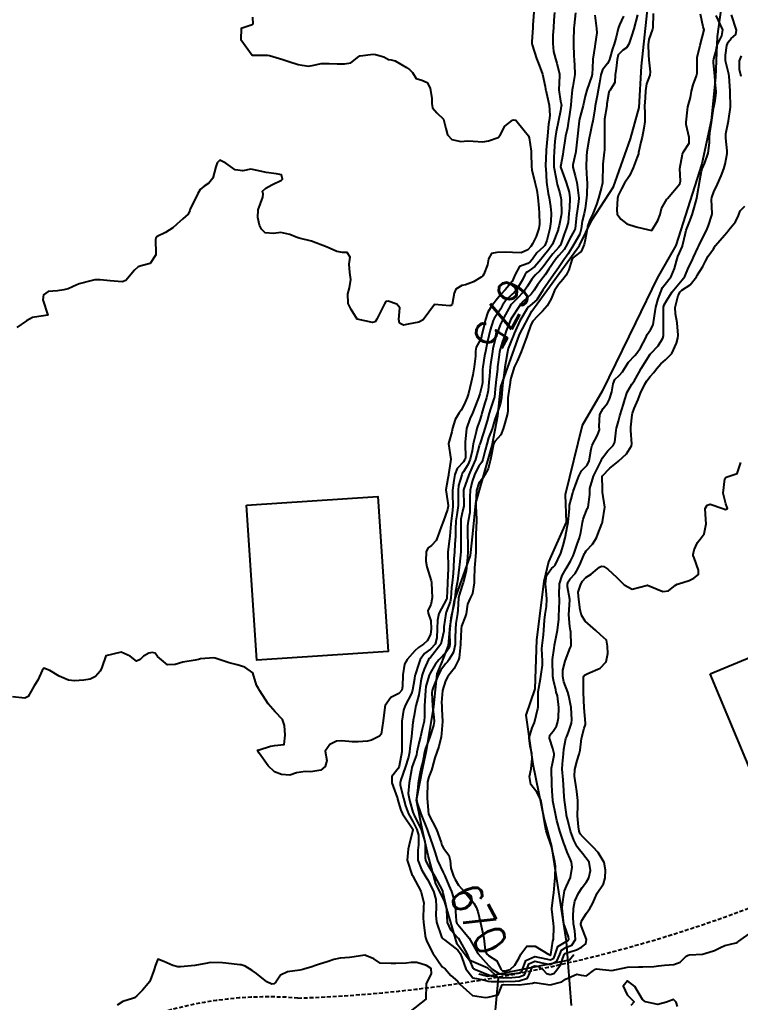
# Model space of a CAD drawing. Header units: metres. Extents: x 292545 to 299085, y 7450245 to 7463078.
# Drawn here: x 296317.3 to 296410.6, y 7455316.8 to 7455444.1 of the extents above; entities that cross this region are included whole.
import ezdxf
from ezdxf.enums import TextEntityAlignment as Align

# ---------------------------------------------------------------- set-up
doc = ezdxf.new("R2010")
doc.units = ezdxf.units.M
doc.linetypes.add('DASHED', pattern=[0.75, 0.5, -0.25])
for name, color, linetype in [('Cotas', 45, 'Continuous'), ('Curvas de Nivel 1m', 11, 'Continuous'), ('Curvas de Nivel 5m', 15, 'Continuous'), ('Edificações', 30, 'Continuous'), ('Hidrografia', 140, 'Continuous'), ('Pontes e viadutos', 190, 'Continuous'), ('Vias Secundárias', 230, 'DASHED')]:
    doc.layers.add(name, color=color, linetype=linetype)
doc.styles.add('Style-STANDARD', font='STANDARD.shx')

msp = doc.modelspace()

# ---------------------------------------------------------------- linework, layer by layer
at = {"layer": 'Curvas de Nivel 1m', "flags": 128}
for points, elevation in [([(296347.47, 7455444.4), (296347.53, 7455443.46), (296347.45, 7455443.4), (296346.02, 7455442.9), (296345.95, 7455441.47), (296347.41, 7455439.46), (296349.41, 7455439.48), (296349.66, 7455439.43), (296351.41, 7455438.89), (296352.16, 7455438.64), (296353.4, 7455438.26), (296354.71, 7455438.05), (296355.39, 7455438.15), (296356.37, 7455438.37), (296357.39, 7455438.38), (296358.43, 7455438.36), (296359.39, 7455438.33), (296360.22, 7455438.48), (296361.22, 7455439.29), (296361.34, 7455439.36), (296361.4, 7455439.37), (296363.11, 7455439.57), (296363.41, 7455439.55), (296364.46, 7455439.25), (296365.08, 7455438.92), (296365.4, 7455438.87), (296365.93, 7455438.71), (296367.39, 7455437.86), (296367.78, 7455437.61), (296368.17, 7455437.21), (296368.64, 7455436.46), (296369.37, 7455436.21), (296370.09, 7455435.91), (296370.47, 7455435.18), (296370.68, 7455433.84), (296370.7, 7455433.18), (296370.77, 7455432.63), (296371.32, 7455431.99), (296372.2, 7455431.16), (296372.48, 7455429.98), (296372.73, 7455429.16), (296373.28, 7455428.54), (296374.44, 7455428.3), (296375.28, 7455428.35), (296376.05, 7455428.34), (296377.27, 7455428.23), (296378.02, 7455428.35), (296379.28, 7455428.8), (296379.54, 7455429.08), (296380.11, 7455430.26), (296381.13, 7455431.05), (296381.31, 7455431.09), (296381.55, 7455431.05), (296382.64, 7455429.69), (296383.19, 7455429.03), (296383.28, 7455428.77), (296383.53, 7455427.03), (296383.55, 7455426.74), (296383.57, 7455425.03), (296383.63, 7455424.63), (296384.03, 7455423.02), (296384.26, 7455421.96), (296384.41, 7455421.02), (296384.53, 7455419.66), (296384.56, 7455419.02), (296384.6, 7455417.57), (296384.53, 7455417.02), (296384.19, 7455415.96), (296383.73, 7455415.02), (296383.48, 7455414.66), (296383.11, 7455414.26), (296382.26, 7455413.88), (296381.11, 7455413.9), (296380.23, 7455413.94), (296379.11, 7455413.91), (296378.41, 7455413.78), (296378.02, 7455413.09), (296377.87, 7455412.3), (296377.4, 7455411.1), (296377.28, 7455410.89), (296377.07, 7455410.69), (296376.06, 7455410.12), (296375.06, 7455409.73), (296374.58, 7455409.61), (296373.81, 7455409.14), (296373.57, 7455408.62), (296373.33, 7455407.15), (296373.15, 7455407.02), (296373.02, 7455407), (296371.02, 7455407.17), (296369.56, 7455405.19), (296369, 7455404.87), (296367.6, 7455404.61), (296367, 7455404.5), (296366.51, 7455404.74), (296366.41, 7455405.23), (296366.52, 7455406.73), (296366.15, 7455407.23), (296365.03, 7455407.58), (296364.73, 7455407.55), (296364.57, 7455407.25), (296364.06, 7455406.22), (296363.55, 7455405.26), (296363.33, 7455404.94), (296363, 7455404.83), (296361, 7455405.29), (296360.23, 7455406.51), (296359.87, 7455407.31), (296359.81, 7455408.54), (296360.01, 7455409.31), (296360.19, 7455410.42), (296360.07, 7455411.3), (296359.99, 7455412.4), (296360.13, 7455413.3), (296359.71, 7455413.91), (296359.11, 7455413.91), (296358.4, 7455414.04), (296357.12, 7455414.58), (296355.12, 7455415.36), (296353.53, 7455415.78), (296353.13, 7455415.91), (296352.29, 7455416.24), (296351.13, 7455416.49), (296350.19, 7455416.37), (296349.13, 7455416.46), (296348.62, 7455416.92), (296348.39, 7455417.44), (296348.17, 7455418.44), (296348.22, 7455419.44), (296348.8, 7455421.05), (296348.86, 7455421.44), (296348.77, 7455421.86), (296349.2, 7455422.23), (296349.96, 7455422.67), (296351.21, 7455423.29), (296351.29, 7455423.33), (296351.36, 7455423.41), (296351.22, 7455423.98), (296350.56, 7455424.08), (296349.23, 7455424.27), (296348.29, 7455424.5), (296347.24, 7455424.71), (296346.2, 7455424.5), (296345.23, 7455424.63), (296344.02, 7455425.49), (296343.25, 7455425.88), (296342.89, 7455425.51), (296342.71, 7455424.98), (296342.32, 7455423.51), (296341.84, 7455422.89), (296341.21, 7455422.48), (296340.69, 7455422.05), (296340.4, 7455421.54), (296340.02, 7455420.71), (296339.42, 7455419.55), (296339.35, 7455419.36), (296339.16, 7455418.87), (296338.47, 7455418.25), (296337.68, 7455417.57), (296337.14, 7455417.11), (296336.22, 7455416.5), (296335.13, 7455415.98), (296334.96, 7455415.77), (296334.92, 7455415.6), (296334.98, 7455413.72), (296334.96, 7455413.6), (296334.21, 7455412.49), (296333.08, 7455412.16), (296332.66, 7455412.04), (296332.19, 7455411.63), (296331.06, 7455410.29), (296330.62, 7455410.09), (296329.06, 7455410.22), (296327.75, 7455410.38), (296327.06, 7455410.37), (296326.54, 7455410.23), (296325.05, 7455409.85), (296324.95, 7455409.82), (296324.75, 7455409.72), (296323.6, 7455409.18), (296323.05, 7455409.06), (296322.22, 7455408.92), (296321.04, 7455408.84), (296320.41, 7455408.41), (296320.32, 7455407.78), (296321, 7455405.77), (296319.24, 7455405.54), (296319, 7455405.47), (296318.23, 7455405.04), (296316.99, 7455404.17)], 676), ([(296386.56, 7455444.99), (296386.46, 7455443.99), (296386.41, 7455442.99), (296386.36, 7455442.07), (296386.35, 7455440.99), (296386.45, 7455439.95), (296386.68, 7455438.99), (296386.84, 7455438.43), (296387.2, 7455436.98), (296387.2, 7455436.8), (296387.13, 7455434.98), (296387.34, 7455433.52), (296387.45, 7455432.98), (296387.44, 7455432.87), (296387.33, 7455432.27), (296387.06, 7455430.98), (296386.76, 7455429.52), (296386.68, 7455428.99), (296386.62, 7455428.34), (296386.52, 7455426.99), (296386.46, 7455426.2), (296386.49, 7455424.99), (296386.78, 7455423.43), (296386.85, 7455422.99), (296386.91, 7455422.69), (296387.2, 7455421.78), (296387.4, 7455420.98), (296387.42, 7455420.74), (296387.45, 7455418.98), (296387.43, 7455418.71), (296387.15, 7455417.39), (296387.05, 7455416.98), (296387.02, 7455416.86), (296386.3, 7455414.99), (296385.83, 7455414.28), (296385.1, 7455413.37), (296384.93, 7455413.17), (296384.81, 7455413.01), (296384, 7455412.11), (296383.08, 7455411.39), (296382.86, 7455411.25), (296382.72, 7455411.03), (296382.41, 7455410.38), (296381.62, 7455409.05), (296381.36, 7455408.74), (296381.04, 7455408.45), (296380.31, 7455407.79), (296379.83, 7455407.07), (296379.55, 7455406.55), (296379.01, 7455405.73), (296378.75, 7455405.34), (296378.64, 7455405.08), (296378.25, 7455403.83), (296378.05, 7455403.09), (296377.84, 7455402.22), (296377.61, 7455401.09), (296377.52, 7455400.53), (296377.29, 7455399.1), (296377.26, 7455398.77), (296377.22, 7455397.1), (296377.19, 7455396.81), (296376.89, 7455395.62), (296376.72, 7455395.1), (296376.63, 7455394.85), (296375.93, 7455393.11), (296375.6, 7455392.37), (296375.17, 7455391.12), (296375.01, 7455389.33), (296375.01, 7455389.13), (296375.03, 7455387.36), (296374.99, 7455387.13), (296374.93, 7455386.99), (296374.79, 7455386.81), (296373.96, 7455385.95), (296373.66, 7455385.14), (296373.51, 7455384.38), (296373.35, 7455383.14), (296373.35, 7455382.53), (296373.41, 7455381.14), (296373.35, 7455380.5), (296373.17, 7455379.15), (296373.13, 7455378.7), (296373, 7455377.15), (296372.97, 7455376.84), (296372.76, 7455375.15), (296372.76, 7455375.03), (296372.78, 7455373.15), (296372.78, 7455372.99), (296372.72, 7455371.15), (296372.71, 7455371.04), (296372.63, 7455369.15), (296372.62, 7455369.1), (296372.57, 7455368.99), (296371.59, 7455367.16), (296371.41, 7455366.3), (296371.39, 7455365.17), (296371.33, 7455363.99), (296371.11, 7455363.17), (296370.5, 7455362.52), (296369.72, 7455361.96), (296369.17, 7455361.19), (296368.98, 7455360.69), (296368.51, 7455359.2), (296368.5, 7455359.15), (296368.45, 7455358.68), (296368.18, 7455357.2), (296368.03, 7455356.81), (296367.23, 7455355.22), (296367.02, 7455354.61), (296366.8, 7455353.22), (296366.82, 7455351.68), (296366.8, 7455351.22), (296366.8, 7455350.78), (296366.81, 7455349.22), (296366.44, 7455347.36), (296366.4, 7455347.23), (296366.31, 7455347.06), (296365.51, 7455346.03), (296365.5, 7455345.24), (296366.2, 7455343.3), (296366.23, 7455343.23), (296366.26, 7455343.12), (296366.69, 7455341.66), (296366.88, 7455341.22), (296368.21, 7455339.21), (296368.21, 7455339.12), (296367.77, 7455337.21), (296367.62, 7455336.64), (296367.51, 7455335.21), (296368.14, 7455333.23), (296368.16, 7455333.2), (296368.22, 7455333.12), (296369.27, 7455331.19), (296369.63, 7455329.67), (296369.62, 7455329.18), (296369.56, 7455327.71), (296369.6, 7455327.18), (296369.84, 7455325.4), (296369.87, 7455325.18), (296370.04, 7455324.65), (296370.82, 7455323.17), (296372.01, 7455321.39), (296372.13, 7455321.29), (296372.41, 7455321.15), (296373.13, 7455320.28), (296373.99, 7455319.53), (296374.31, 7455319.13), (296375.96, 7455317.69), (296377.63, 7455317.42), (296377.96, 7455317.46), (296379.25, 7455317.78), (296379.8, 7455319.06), (296379.98, 7455319.09), (296381.95, 7455319.07), (296381.98, 7455319.07), (296383.72, 7455319.29), (296383.99, 7455319.38), (296384.28, 7455319.31), (296385.98, 7455319.05), (296387.52, 7455319.45), (296387.99, 7455319.8), (296389.47, 7455320.42), (296390, 7455320.32), (296390.69, 7455320.23), (296391.61, 7455320.92), (296391.85, 7455321.08), (296392.01, 7455321.15), (296394, 7455320.9), (296396.01, 7455321.33), (296397.45, 7455321.41), (296398.01, 7455321.4), (296399.41, 7455321.43), (296400.01, 7455321.51), (296400.79, 7455321.6), (296402.01, 7455321.68), (296402.81, 7455322), (296403.62, 7455322.78), (296403.88, 7455322.92), (296404.03, 7455322.94), (296405.73, 7455323.05), (296406.03, 7455323.11), (296407.27, 7455323.5), (296408.04, 7455323.88), (296408.61, 7455324.16), (296410.05, 7455324.5), (296410.2, 7455324.55), (296410.43, 7455324.7), (296412.07, 7455325.9)], 674), ([(296389.28, 7455444.96), (296389.11, 7455443.31), (296389.08, 7455442.96), (296389.02, 7455441.38), (296389.02, 7455440.96), (296389.08, 7455439.3), (296389.09, 7455438.96), (296389.19, 7455437.15), (296389.18, 7455436.96), (296388.94, 7455435.39), (296388.86, 7455434.97), (296388.71, 7455433.6), (296388.67, 7455432.97), (296388.52, 7455431.77), (296388.38, 7455430.97), (296388.23, 7455430.04), (296387.99, 7455428.97), (296387.88, 7455428.37), (296387.69, 7455426.98), (296387.63, 7455426.6), (296387.35, 7455424.98), (296387.37, 7455424.85), (296388.09, 7455422.97), (296388.47, 7455421.7), (296388.56, 7455420.97), (296388.48, 7455419.66), (296388.43, 7455418.97), (296388.31, 7455417.81), (296388.08, 7455416.97), (296387.82, 7455416.29), (296387.38, 7455414.98), (296387.29, 7455414.81), (296387.12, 7455414.61), (296386.35, 7455413.75), (296385.78, 7455413), (296385.08, 7455412.04), (296384.6, 7455411.49), (296384.12, 7455411.02), (296383.63, 7455410.46), (296383.06, 7455409.56), (296382.7, 7455409.04), (296381.93, 7455408.15), (296381.03, 7455407.26), (296380.93, 7455407.16), (296380.86, 7455407.06), (296380.21, 7455405.87), (296379.77, 7455405.07), (296379.53, 7455404.54), (296379.01, 7455403.08), (296379, 7455403.06), (296378.98, 7455402.99), (296378.59, 7455401.45), (296378.52, 7455401.08), (296378.33, 7455399.69), (296378.25, 7455399.09), (296378.13, 7455397.87), (296378.08, 7455397.09), (296377.97, 7455396.02), (296377.75, 7455395.09), (296377.55, 7455394.42), (296377.17, 7455393.1), (296377.1, 7455392.86), (296376.85, 7455392.04), (296376.58, 7455391.36), (296376.5, 7455391.1), (296376.4, 7455390.67), (296376.03, 7455389.11), (296375.89, 7455388.2), (296375.66, 7455387.12), (296375.4, 7455386.51), (296374.77, 7455385.5), (296374.61, 7455385.28), (296374.55, 7455385.13), (296374.15, 7455383.74), (296374.07, 7455383.14), (296374.09, 7455381.77), (296374.08, 7455381.14), (296373.91, 7455379.93), (296373.81, 7455379.14), (296373.76, 7455378.06), (296373.73, 7455377.14), (296373.68, 7455376.11), (296373.6, 7455375.14), (296373.53, 7455374.24), (296373.48, 7455373.14), (296373.43, 7455372.33), (296373.31, 7455371.14), (296373.24, 7455370.5), (296373.14, 7455369.14), (296373.06, 7455368.65), (296372.55, 7455367.33), (296372.49, 7455367.15), (296372.24, 7455365.44), (296372.22, 7455365.15), (296372.22, 7455364.86), (296371.84, 7455363.16), (296370.49, 7455361.43), (296370.35, 7455361.31), (296370.26, 7455361.18), (296369.69, 7455359.96), (296369.42, 7455359.19), (296369.24, 7455358.4), (296369.1, 7455357.19), (296369.02, 7455356.6), (296368.61, 7455355.2), (296368.57, 7455355.03), (296368.39, 7455353.95), (296368.27, 7455353.32), (296368.25, 7455353.2), (296368.24, 7455353.06), (296368.03, 7455351.21), (296367.83, 7455349.72), (296367.78, 7455349.21), (296367.65, 7455348.54), (296367.23, 7455347.22), (296366.68, 7455345.61), (296366.59, 7455345.23), (296366.6, 7455344.91), (296367, 7455343.22), (296367.26, 7455342.22), (296367.66, 7455341.21), (296368.23, 7455340.2), (296368.76, 7455339.19), (296368.94, 7455338.46), (296368.94, 7455337.19), (296368.88, 7455336.5), (296368.88, 7455335.19), (296369.33, 7455334.01), (296369.84, 7455333.18), (296370.14, 7455332.69), (296370.89, 7455331.17), (296371.18, 7455330.1), (296371.24, 7455329.17), (296371.19, 7455328.06), (296371.29, 7455327.17), (296371.93, 7455325.28), (296371.98, 7455325.16), (296372.05, 7455325.07), (296372.32, 7455324.88), (296374.03, 7455323.56), (296374.34, 7455323.13), (296374.55, 7455322.59), (296375.09, 7455321.12), (296375.99, 7455319.96), (296377.39, 7455319.69), (296377.99, 7455319.55), (296378.38, 7455319.48), (296379.99, 7455319.5), (296381.48, 7455319.55), (296381.99, 7455319.57), (296383.08, 7455319.94), (296383.52, 7455321.02), (296383.65, 7455321.38), (296384.01, 7455321.53), (296384.43, 7455321.44), (296385.08, 7455321), (296385.53, 7455320.53), (296386, 7455320.38), (296386.46, 7455320.53), (296386.88, 7455320.98), (296387.35, 7455321.64), (296387.83, 7455322.97), (296387.89, 7455323.1), (296388.03, 7455323.18), (296389.41, 7455323.57), (296390.04, 7455323.92), (296390.6, 7455324.37), (296390.72, 7455324.93), (296390.07, 7455326.61), (296389.98, 7455326.85), (296389.97, 7455326.94), (296390.08, 7455327.39), (296390.7, 7455328.32), (296391.13, 7455328.93), (296391.49, 7455329.53), (296392.1, 7455330.92), (296392.9, 7455332.15), (296393.1, 7455332.91), (296393.17, 7455333.9), (296392.98, 7455334.91), (296392.19, 7455336.21), (296391.51, 7455336.93), (296390.21, 7455338.22), (296389.9, 7455338.63), (296389.77, 7455338.95), (296389.65, 7455339.52), (296389.53, 7455340.95), (296389.6, 7455342.29), (296389.59, 7455342.95), (296389.43, 7455344.11), (296389.32, 7455344.95), (296389.16, 7455346.1), (296389.19, 7455346.96), (296389.5, 7455348.13), (296389.76, 7455348.95), (296389.86, 7455349.43), (296390.07, 7455350.94), (296390.38, 7455352.31), (296390.55, 7455352.77), (296390.57, 7455352.94), (296390.4, 7455354.94), (296390.31, 7455356.94), (296390.31, 7455357.07), (296390.32, 7455358.94), (296390.35, 7455359.04), (296390.46, 7455359.16), (296390.88, 7455359.36), (296392.46, 7455360.09), (296393.25, 7455360.91), (296393.45, 7455361.95), (296393.44, 7455362.91), (296393.31, 7455363.7), (296392.52, 7455364.4), (296391.91, 7455364.93), (296390.54, 7455366.17), (296390.04, 7455366.95), (296389.89, 7455367.61), (296389.69, 7455368.95), (296389.62, 7455369.91), (296389.95, 7455370.95), (296390.2, 7455371.34), (296390.61, 7455371.82), (296391.3, 7455372.24), (296392.14, 7455372.92), (296392.4, 7455373.15), (296392.63, 7455373.27), (296392.96, 7455373.25), (296393.48, 7455372.91), (296394.61, 7455371.81), (296395.59, 7455370.88), (296396.59, 7455370.31), (296398.59, 7455370.84), (296400.58, 7455370.02), (296401.32, 7455370.08), (296402.21, 7455370.8), (296402.44, 7455370.96), (296402.6, 7455371), (296403.97, 7455371.41), (296404.61, 7455371.72), (296405.19, 7455372.19), (296405.2, 7455372.76), (296404.64, 7455374.37), (296404.52, 7455374.65), (296404.5, 7455374.77), (296404.65, 7455375.39), (296405.08, 7455376.35), (296405.42, 7455376.76), (296405.95, 7455377.48), (296406.2, 7455378.75), (296406.14, 7455379.32), (296406.04, 7455380.76), (296406.3, 7455381.17), (296406.72, 7455381.33), (296408.35, 7455380.73), (296408.71, 7455380.61), (296408.96, 7455380.73), (296408.72, 7455381.36), (296408.37, 7455382.73), (296408.61, 7455384.57), (296408.68, 7455384.72), (296408.76, 7455384.8), (296410.19, 7455385.28), (296410.67, 7455386.7)], 673), ([(296391.76, 7455444.64), (296391.99, 7455442.92), (296392.03, 7455442.35), (296391.84, 7455440.93), (296391.77, 7455440.59), (296391.53, 7455438.93), (296391.52, 7455438.81), (296391.42, 7455436.93), (296391.41, 7455436.9), (296391.38, 7455436.79), (296390.76, 7455434.94), (296390.54, 7455434.14), (296390.25, 7455432.95), (296389.88, 7455431.51), (296389.75, 7455430.95), (296389.69, 7455430.57), (296389.52, 7455428.96), (296389.31, 7455427.01), (296389.3, 7455426.96), (296389.26, 7455426.75), (296388.94, 7455425.27), (296388.93, 7455424.96), (296389.23, 7455423.84), (296389.45, 7455422.96), (296389.49, 7455422.68), (296389.69, 7455420.95), (296389.68, 7455420.46), (296389.44, 7455418.96), (296389.4, 7455418.72), (296389.22, 7455416.96), (296389.21, 7455416.9), (296389.14, 7455416.78), (296388.48, 7455415.61), (296388.19, 7455414.97), (296387.8, 7455414.29), (296387.1, 7455413.5), (296386.85, 7455413.23), (296386.67, 7455412.99), (296385.81, 7455411.73), (296385.34, 7455411.01), (296385.07, 7455410.64), (296384.36, 7455409.72), (296383.92, 7455409.02), (296383.56, 7455408.51), (296383.04, 7455408.03), (296382.52, 7455407.55), (296382.09, 7455407.04), (296381.01, 7455405.42), (296380.88, 7455405.19), (296380.81, 7455405.06), (296380.32, 7455403.74), (296380.07, 7455403.07), (296379.79, 7455402.25), (296379.46, 7455401.07), (296379.39, 7455400.64), (296379.19, 7455399.08), (296379.17, 7455398.84), (296378.97, 7455397.08), (296378.97, 7455397.02), (296378.89, 7455396.26), (296378.79, 7455395.18), (296378.77, 7455395.08), (296378.28, 7455393.67), (296378.1, 7455393.09), (296377.83, 7455392.11), (296377.53, 7455391.09), (296377.35, 7455390.57), (296376.88, 7455389.1), (296376.86, 7455389.05), (296376.81, 7455388.85), (296376.33, 7455387.11), (296375.87, 7455386.02), (296375.46, 7455385.12), (296374.77, 7455383.15), (296374.76, 7455383.13), (296374.76, 7455383.11), (296374.83, 7455381.13), (296374.82, 7455381.03), (296374.71, 7455380.57), (296374.45, 7455379.38), (296374.42, 7455379.13), (296374.42, 7455377.38), (296374.42, 7455377.13), (296374.44, 7455375.34), (296374.43, 7455375.13), (296374.27, 7455373.49), (296374.23, 7455373.13), (296374.05, 7455371.69), (296373.96, 7455371.14), (296373.73, 7455369.99), (296373.65, 7455369.14), (296373.54, 7455368.17), (296373.27, 7455367.14), (296373.15, 7455366.54), (296373.01, 7455365.15), (296372.99, 7455364.67), (296373.02, 7455363.14), (296372.94, 7455362.71), (296372.49, 7455362.11), (296371.58, 7455361.16), (296371.1, 7455360.54), (296370.46, 7455359.44), (296370.37, 7455359.26), (296370.34, 7455359.18), (296369.92, 7455357.7), (296369.85, 7455357.19), (296369.76, 7455355.84), (296369.72, 7455355.19), (296369.75, 7455353.83), (296369.68, 7455353.19), (296369.41, 7455352.16), (296369.2, 7455351.19), (296369.04, 7455350.51), (296368.76, 7455349.2), (296368.68, 7455348.85), (296368.32, 7455347.83), (296368.1, 7455347.2), (296368.03, 7455346.92), (296367.73, 7455345.21), (296367.63, 7455343.85), (296367.73, 7455343.21), (296367.84, 7455342.79), (296368.24, 7455341.4), (296368.31, 7455341.2), (296368.39, 7455341.05), (296369.31, 7455339.19), (296369.76, 7455337.63), (296369.8, 7455337.18), (296369.83, 7455335.53), (296369.88, 7455335.18), (296370.16, 7455334.61), (296371.04, 7455333.17), (296372.06, 7455331.23), (296372.08, 7455331.16), (296372.12, 7455331.02), (296372.47, 7455329.52), (296372.54, 7455329.15), (296372.57, 7455328.68), (296372.66, 7455327.15), (296373.08, 7455326.16), (296374.05, 7455325.16), (296374.08, 7455325.13), (296374.13, 7455325.05), (296375.22, 7455323.12), (296376, 7455321.21), (296376.12, 7455321.11), (296378, 7455320.35), (296378.95, 7455320.03), (296379.99, 7455319.96), (296381.03, 7455320.01), (296381.99, 7455320.08), (296382.69, 7455320.34), (296382.98, 7455321.03), (296383.25, 7455321.78), (296384.01, 7455322.12), (296384.92, 7455321.92), (296386.01, 7455321.67), (296386.88, 7455322.11), (296387.23, 7455322.98), (296387.45, 7455323.56), (296388.04, 7455323.9), (296388.79, 7455324.21), (296389.29, 7455324.95), (296389.17, 7455326.06), (296389, 7455326.96), (296388.99, 7455327.86), (296389.01, 7455328.96), (296389.17, 7455329.89), (296389.67, 7455330.95), (296390.13, 7455331.65), (296390.69, 7455332.38), (296391, 7455332.93), (296391.21, 7455333.87), (296391.04, 7455334.93), (296390.18, 7455336.05), (296389.78, 7455336.53), (296389.5, 7455336.95), (296389.04, 7455337.79), (296388.62, 7455338.96), (296388.24, 7455340.55), (296388.13, 7455340.97), (296388.1, 7455341.11), (296387.86, 7455342.97), (296387.82, 7455343.43), (296387.71, 7455344.98), (296387.66, 7455345.61), (296387.56, 7455346.98), (296387.61, 7455347.69), (296387.73, 7455348.98), (296387.75, 7455349.56), (296388.04, 7455350.97), (296388.14, 7455351.2), (296388.37, 7455351.77), (296388.74, 7455352.96), (296388.8, 7455353.37), (296388.73, 7455354.96), (296388.43, 7455356.5), (296388.27, 7455356.96), (296387.77, 7455358.29), (296387.62, 7455358.97), (296387.63, 7455359.8), (296387.94, 7455360.97), (296388.5, 7455362.5), (296388.65, 7455362.8), (296388.71, 7455362.96), (296388.67, 7455364.81), (296388.64, 7455364.96), (296388.53, 7455365.48), (296388.42, 7455366.96), (296388.54, 7455368.93), (296388.54, 7455368.96), (296388.23, 7455370.61), (296388.23, 7455370.97), (296388.32, 7455371.25), (296388.6, 7455371.62), (296389.23, 7455372.34), (296389.59, 7455372.95), (296389.91, 7455373.66), (296390.46, 7455374.94), (296390.52, 7455375.07), (296390.65, 7455375.27), (296391.49, 7455376.11), (296391.99, 7455376.93), (296392.18, 7455377.42), (296392.69, 7455378.76), (296392.75, 7455378.92), (296392.78, 7455379.01), (296393.06, 7455380.91), (296392.78, 7455382.88), (296392.77, 7455382.91), (296392.75, 7455383.35), (296392.71, 7455384.85), (296392.72, 7455384.91), (296392.76, 7455384.98), (296393.71, 7455385.96), (296394.78, 7455386.84), (296394.81, 7455386.86), (296394.86, 7455386.89), (296395.86, 7455387.82), (296396.53, 7455388.87), (296396.57, 7455389.12), (296396.42, 7455390.87), (296396.42, 7455391.29), (296396.59, 7455392.87), (296396.64, 7455393.1), (296396.87, 7455393.71), (296397.37, 7455394.86), (296397.7, 7455395.67), (296398.26, 7455396.85), (296398.49, 7455397.27), (296398.92, 7455397.85), (296399.41, 7455398.35), (296399.76, 7455398.83), (296400.3, 7455399.47), (296400.94, 7455400.01), (296401.75, 7455400.81), (296402.35, 7455402.18), (296402.51, 7455402.8), (296402.57, 7455403.21), (296402.43, 7455404.8), (296402.2, 7455405.98), (296402.18, 7455406.8), (296402.58, 7455408.34), (296402.82, 7455408.79), (296403.05, 7455409.02), (296404.11, 7455409.73), (296404.94, 7455410.77), (296404.99, 7455410.86), (296405.08, 7455411.01), (296405.75, 7455412.1), (296406.09, 7455412.76), (296406.44, 7455413.42), (296407.12, 7455414.4), (296407.26, 7455414.61), (296407.37, 7455414.75), (296408.6, 7455416.19), (296409.04, 7455416.72), (296409.14, 7455416.85), (296409.98, 7455417.89), (296410.39, 7455418.71), (296410.59, 7455419.29), (296411.18, 7455419.89)], 672), ([(296395.47, 7455444.52), (296394.96, 7455443.39), (296394.82, 7455442.9), (296394.54, 7455441.8), (296394.3, 7455440.9), (296394.07, 7455440.26), (296393.67, 7455438.91), (296393.61, 7455438.7), (296393.4, 7455438.38), (296392.76, 7455437.55), (296392.57, 7455436.92), (296392.4, 7455435.89), (296392.2, 7455434.92), (296392.08, 7455434.19), (296391.84, 7455432.92), (296391.76, 7455432.5), (296391.5, 7455430.93), (296391.47, 7455430.77), (296391.3, 7455429.95), (296391.12, 7455429.1), (296391.1, 7455428.93), (296391.06, 7455428.72), (296390.75, 7455426.94), (296390.68, 7455426.36), (296390.66, 7455424.94), (296390.76, 7455423.4), (296390.78, 7455422.94), (296390.73, 7455421.42), (296390.7, 7455420.94), (296390.52, 7455419.6), (296390.38, 7455418.95), (296390.15, 7455417.95), (296390, 7455416.95), (296389.83, 7455416.26), (296389.12, 7455415.03), (296389.1, 7455414.98), (296389.08, 7455414.96), (296388.32, 7455413.75), (296387.78, 7455412.97), (296387.52, 7455412.55), (296387.08, 7455411.91), (296386.43, 7455410.99), (296385.05, 7455409.03), (296384.28, 7455407.77), (296383.41, 7455407.03), (296383.19, 7455406.86), (296383.02, 7455406.66), (296382.09, 7455405.04), (296381.33, 7455403.4), (296381.19, 7455403.06), (296380.98, 7455402.55), (296380.56, 7455401.46), (296380.46, 7455401.06), (296380.24, 7455399.77), (296380.14, 7455399.07), (296380, 7455397.99), (296379.88, 7455397.07), (296379.77, 7455396.19), (296379.68, 7455395.07), (296379.58, 7455394.37), (296379.14, 7455393.08), (296379.06, 7455392.88), (296378.85, 7455392.29), (296378.57, 7455391.35), (296378.48, 7455391.08), (296378.03, 7455389.88), (296377.79, 7455389.09), (296377.59, 7455388.3), (296377.28, 7455387.1), (296377.14, 7455386.74), (296376.78, 7455386.21), (296376.37, 7455385.5), (296376.19, 7455385.11), (296375.9, 7455384.26), (296375.63, 7455383.12), (296375.58, 7455382.28), (296375.61, 7455381.12), (296375.58, 7455380.25), (296375.37, 7455379.12), (296375.3, 7455378.51), (296375.32, 7455377.12), (296375.34, 7455376.45), (296375.35, 7455375.12), (296375.31, 7455374.45), (296375.18, 7455373.12), (296375.11, 7455372.63), (296374.74, 7455371.13), (296374.7, 7455371.02), (296374.59, 7455370.79), (296374.2, 7455369.51), (296374.15, 7455369.13), (296374.05, 7455367.64), (296373.99, 7455367.14), (296373.81, 7455365.86), (296373.75, 7455365.14), (296373.7, 7455363.95), (296373.69, 7455363.14), (296373.49, 7455362.14), (296372.89, 7455361.15), (296372.71, 7455360.91), (296372.47, 7455360.62), (296371.84, 7455359.79), (296371.49, 7455359.16), (296370.84, 7455357.58), (296370.72, 7455357.18), (296370.69, 7455356.91), (296370.76, 7455355.17), (296370.93, 7455353.71), (296370.97, 7455353.17), (296370.9, 7455352.66), (296370.42, 7455351.18), (296370.41, 7455351.13), (296370.36, 7455351.03), (296369.85, 7455349.68), (296369.74, 7455349.19), (296369.53, 7455347.98), (296369.31, 7455347.19), (296369.11, 7455346.39), (296368.92, 7455345.19), (296368.85, 7455344.63), (296368.68, 7455343.2), (296368.75, 7455342.7), (296369.28, 7455341.19), (296370, 7455339.4), (296370.08, 7455339.18), (296370.21, 7455338.8), (296370.79, 7455337.17), (296371.06, 7455336.29), (296371.41, 7455335.17), (296372.15, 7455333.59), (296372.35, 7455333.16), (296372.9, 7455331.92), (296373.21, 7455331.14), (296373.43, 7455330.45), (296373.69, 7455329.14), (296373.85, 7455327.36), (296373.87, 7455327.13), (296373.93, 7455326.99), (296374.07, 7455326.82), (296375.52, 7455325.12), (296376.04, 7455324.2), (296376.65, 7455323.1), (296378.01, 7455321.56), (296378.24, 7455321.33), (296378.47, 7455321.08), (296379.42, 7455320.49), (296380, 7455320.41), (296380.59, 7455320.46), (296382, 7455320.62), (296382.29, 7455320.74), (296382.42, 7455321.04), (296382.86, 7455322.19), (296384.02, 7455322.71), (296385.43, 7455322.41), (296386.02, 7455322.29), (296386.48, 7455322.52), (296386.65, 7455322.98), (296387.01, 7455324.01), (296388.05, 7455324.66), (296388.26, 7455324.75), (296388.4, 7455324.96), (296388.36, 7455325.27), (296388.06, 7455326.15), (296387.78, 7455326.97), (296387.71, 7455327.34), (296387.56, 7455328.98), (296387.59, 7455329.49), (296387.8, 7455330.97), (296387.86, 7455331.24), (296388.13, 7455331.82), (296388.63, 7455332.96), (296388.84, 7455334.29), (296388.75, 7455334.96), (296388.58, 7455335.36), (296388.19, 7455336.22), (296387.92, 7455336.97), (296387.77, 7455337.4), (296387.26, 7455338.98), (296386.87, 7455340.35), (296386.72, 7455340.99), (296386.36, 7455342.9), (296386.34, 7455342.99), (296386.27, 7455344.15), (296386.21, 7455344.99), (296386.21, 7455345.06), (296386.16, 7455346.99), (296386.17, 7455347.13), (296386.32, 7455347.74), (296386.52, 7455348.8), (296386.51, 7455348.99), (296386.34, 7455349.67), (296385.92, 7455350.99), (296385.97, 7455351.39), (296386.37, 7455351.93), (296386.8, 7455352.57), (296386.95, 7455352.98), (296387.06, 7455353.65), (296387.14, 7455354.98), (296386.94, 7455356.47), (296386.79, 7455356.98), (296386.71, 7455357.26), (296386.45, 7455358.51), (296386.36, 7455358.99), (296386.35, 7455359.1), (296386.28, 7455360.99), (296386.29, 7455361.19), (296386.5, 7455362.64), (296386.56, 7455362.99), (296386.57, 7455363.06), (296386.95, 7455364.98), (296387.12, 7455366.41), (296387.13, 7455366.98), (296387.15, 7455367.57), (296387.19, 7455368.98), (296387.17, 7455369.58), (296387.21, 7455370.98), (296387.53, 7455372.06), (296388.06, 7455372.97), (296388.63, 7455373.91), (296388.98, 7455374.62), (296389.1, 7455374.96), (296389.49, 7455376.12), (296389.8, 7455376.95), (296389.97, 7455377.65), (296390.18, 7455378.95), (296390.28, 7455379.36), (296390.71, 7455380.47), (296390.85, 7455380.8), (296390.9, 7455380.94), (296391.13, 7455382.55), (296391.12, 7455382.93), (296391.14, 7455383.32), (296391.61, 7455384.93), (296392.42, 7455386.56), (296392.59, 7455386.91), (296392.65, 7455387.05), (296392.79, 7455387.32), (296393.48, 7455388.23), (296394.14, 7455388.9), (296394.38, 7455389.33), (296394.54, 7455390.89), (296394.58, 7455391.15), (296394.85, 7455392.07), (296395.02, 7455392.73), (296395.07, 7455392.89), (296395.51, 7455394.25), (296395.68, 7455394.88), (296395.98, 7455395.8), (296396.58, 7455396.87), (296396.72, 7455397.06), (296396.91, 7455397.34), (296397.47, 7455398.31), (296397.79, 7455398.86), (296398.95, 7455400.75), (296398.99, 7455400.8), (296399.04, 7455400.84), (296399.97, 7455401.82), (296400.6, 7455402.82), (296400.67, 7455403.13), (296400.65, 7455404.82), (296400.65, 7455405.18), (296400.68, 7455406.82), (296400.74, 7455407.11), (296401.04, 7455407.66), (296401.78, 7455408.81), (296403.07, 7455410.38), (296403.27, 7455410.58), (296403.42, 7455410.79), (296403.92, 7455411.95), (296404.32, 7455412.78), (296404.56, 7455413.31), (296405.12, 7455414.49), (296405.21, 7455414.68), (296405.26, 7455414.77), (296405.86, 7455416.03), (296406.24, 7455416.76), (296406.51, 7455417.4), (296406.94, 7455418.75), (296406.96, 7455418.95), (296406.89, 7455420.75), (296406.92, 7455421.03), (296407.2, 7455421.77), (296407.66, 7455422.74), (296408.13, 7455423.83), (296408.46, 7455424.73), (296408.64, 7455425.33), (296408.92, 7455426.72), (296408.92, 7455427.07), (296408.73, 7455428.73), (296408.75, 7455429.27), (296409.05, 7455430.72), (296409.09, 7455430.95), (296409.33, 7455432.72), (296409.28, 7455434.72), (296409.28, 7455434.8), (296409.18, 7455436.72), (296409.12, 7455436.99), (296408.71, 7455438.73), (296408.68, 7455439.46), (296408.86, 7455440.73), (296409.02, 7455441.14), (296409.44, 7455441.61), (296410.04, 7455442.12), (296410.13, 7455442.71), (296409.47, 7455444.68)], 671), ([(296399.33, 7455444.84), (296399.29, 7455443), (296399.26, 7455442.84), (296398.77, 7455441.51), (296398.67, 7455440.85), (296398.74, 7455439.52), (296398.78, 7455438.85), (296398.94, 7455437.3), (296398.88, 7455436.85), (296398.46, 7455435.76), (296398.32, 7455434.85), (296398.28, 7455433.92), (296398.2, 7455432.85), (296398.24, 7455431.94), (296398.26, 7455430.85), (296398.13, 7455430.02), (296397.89, 7455428.85), (296397.77, 7455428.36), (296397.45, 7455426.86), (296397.42, 7455426.7), (296397.26, 7455426.25), (296396.73, 7455424.87), (296396.26, 7455423.84), (296395.64, 7455422.88), (296395.21, 7455422.17), (296394.8, 7455421.29), (296394.71, 7455420.89), (296394.64, 7455419.42), (296394.69, 7455418.89), (296395.16, 7455418.2), (296395.91, 7455417.63), (296397.15, 7455417.22), (296398.77, 7455416.84), (296399.14, 7455416.74), (296399.19, 7455416.79), (296399.22, 7455416.84), (296399.95, 7455418.03), (296400.22, 7455418.83), (296400.39, 7455419.62), (296401.09, 7455420.82), (296401.15, 7455420.87), (296401.19, 7455420.91), (296402.76, 7455422.8), (296402.85, 7455423.16), (296402.77, 7455424.8), (296403.12, 7455426.65), (296403.17, 7455426.79), (296403.26, 7455426.92), (296403.98, 7455428.08), (296403.99, 7455428.78), (296403.62, 7455430.48), (296403.59, 7455430.79), (296403.76, 7455432.36), (296403.83, 7455432.79), (296404.14, 7455433.99), (296404.3, 7455434.78), (296404.51, 7455435.64), (296404.95, 7455436.77), (296405.03, 7455437.13), (296405.03, 7455438.77), (296405.04, 7455439.14), (296405.43, 7455440.77), (296405.95, 7455442.76), (296405.82, 7455443.13), (296405.47, 7455444.77)], 669), ([(296410.73, 7455436.71), (296410.51, 7455437.59), (296410.52, 7455438.71), (296410.76, 7455439.36)], 672), ([(296367.94, 7455315.61), (296369.95, 7455317.18), (296369.98, 7455319.18), (296370.66, 7455320.51), (296370.61, 7455321.17), (296370.01, 7455321.55), (296368.74, 7455321.93), (296368.01, 7455321.93), (296367.38, 7455321.85), (296366.01, 7455321.82), (296365.42, 7455321.83), (296364.01, 7455321.88), (296363.16, 7455322.41), (296362.02, 7455322.89), (296360.65, 7455322.67), (296360.02, 7455322.58), (296358.82, 7455322.51), (296358.02, 7455322.33), (296357.28, 7455322.06), (296356.01, 7455321.67), (296355.76, 7455321.6), (296355.02, 7455321.36), (296354.25, 7455321.12), (296354, 7455321.05), (296353.58, 7455320.95), (296352, 7455320.75), (296351.08, 7455320.32), (296350.49, 7455319.41), (296350.23, 7455319.17), (296349.98, 7455319.15), (296349.32, 7455319.43), (296347.99, 7455320.52), (296347.45, 7455320.9), (296346.52, 7455321.46), (296346.01, 7455321.63), (296345.82, 7455321.65), (296344.01, 7455321.86), (296343.59, 7455321.91), (296342.01, 7455321.94), (296341.65, 7455321.87), (296340, 7455321.54), (296338.17, 7455321.39), (296338, 7455321.37), (296337.81, 7455321.37), (296337.17, 7455321.57), (296336.01, 7455322.09), (296335.23, 7455322.38), (296334.91, 7455321.6), (296334.7, 7455320.9), (296334.22, 7455319.61), (296334.14, 7455319.45), (296333.98, 7455319.24), (296333.23, 7455318.36), (296332.51, 7455317.62), (296332.19, 7455317.39), (296331.96, 7455317.3), (296330.71, 7455316.89), (296329.94, 7455316.44)], 674), ([(296402.49, 7455316.25), (296402.31, 7455316.8), (296401.96, 7455317.17), (296401.04, 7455316.81), (296399.95, 7455316.52), (296398.34, 7455316.85), (296397.96, 7455317.17), (296396.94, 7455318.86), (296395.99, 7455319.56), (296395.45, 7455318.88), (296395.97, 7455317.78), (296396.86, 7455316.86), (296396.44, 7455316.37)], 674)]:
    msp.add_lwpolyline(points, dxfattribs=dict(at, elevation=elevation))
at = {"layer": 'Curvas de Nivel 5m', "flags": 128}
for points, elevation in [([(296383.9, 7455445.02), (296383.76, 7455443.33), (296383.74, 7455443.03), (296383.61, 7455441.2), (296383.61, 7455441.03), (296383.65, 7455440.8), (296384.21, 7455439.02), (296384.56, 7455438.18), (296385.01, 7455437.01), (296385.37, 7455435.42), (296385.41, 7455435.06), (296385.41, 7455435.01), (296385.43, 7455434.94), (296385.86, 7455433), (296385.96, 7455431.65), (296385.89, 7455431), (296385.8, 7455430.51), (296385.64, 7455429), (296385.48, 7455427.22), (296385.47, 7455427.01), (296385.4, 7455425.16), (296385.41, 7455425.01), (296385.42, 7455424.83), (296385.53, 7455423.01), (296385.76, 7455421.56), (296385.88, 7455421), (296386.04, 7455419.86), (296386.11, 7455419), (296386.09, 7455417.93), (296385.94, 7455417), (296385.58, 7455415.45), (296385.41, 7455415.01), (296385.3, 7455414.83), (296385.12, 7455414.64), (296384.27, 7455413.85), (296383.7, 7455413.02), (296383.43, 7455412.68), (296383.09, 7455412.49), (296382.05, 7455412.07), (296381.47, 7455411.05), (296381.06, 7455410.16), (296380.16, 7455409.07), (296379.63, 7455408.48), (296379.03, 7455407.73), (296378.74, 7455407.37), (296378.5, 7455407.09), (296377.94, 7455406.17), (296377.58, 7455405.09), (296377.48, 7455404.62), (296377.11, 7455403.1), (296377.09, 7455402.99), (296376.98, 7455402.64), (296376.42, 7455401.65), (296376.34, 7455401.11), (296376.32, 7455400.49), (296376.15, 7455399.11), (296375.99, 7455398.04), (296375.78, 7455397.12), (296375.41, 7455395.65), (296375.25, 7455395.12), (296374.87, 7455394.2), (296374.5, 7455393.5), (296374.23, 7455393.14), (296373.7, 7455392.29), (296373.36, 7455391.14), (296373.28, 7455390.69), (296372.84, 7455389.15), (296372.84, 7455389.12), (296373.14, 7455387.15), (296373.1, 7455386.84), (296372.85, 7455385.15), (296372.84, 7455385.07), (296372.76, 7455384.64), (296372.51, 7455383.15), (296372.72, 7455381.75), (296372.8, 7455381.15), (296372.8, 7455381.06), (296372.71, 7455380.63), (296372.21, 7455379.16), (296371.9, 7455378.38), (296371.48, 7455377.17), (296371.23, 7455376.6), (296370.65, 7455375.97), (296370.19, 7455375.64), (296369.93, 7455375.19), (296369.89, 7455373.93), (296370.03, 7455373.19), (296370.6, 7455371.37), (296370.65, 7455371.22), (296370.65, 7455371.18), (296370.65, 7455371.13), (296370.72, 7455369.18), (296370.56, 7455368.27), (296370.18, 7455367.56), (296370.21, 7455367.18), (296370.54, 7455366.18), (296370.61, 7455365.18), (296370.52, 7455364.42), (296370.09, 7455363.6), (296369.6, 7455363.19), (296368.95, 7455362.74), (296368.49, 7455362.33), (296367.49, 7455361.21), (296367.13, 7455360.57), (296366.95, 7455359.22), (296366.9, 7455357.68), (296366.79, 7455357.22), (296366.43, 7455356.78), (296365.38, 7455356.29), (296364.66, 7455355.25), (296364.62, 7455355.04), (296364.38, 7455353.25), (296364.11, 7455351.51), (296363.92, 7455351.25), (296362.89, 7455350.73), (296362.35, 7455350.6), (296361.13, 7455350.51), (296360.35, 7455350.52), (296359.02, 7455350.65), (296358.35, 7455350.6), (296357.5, 7455350.18), (296356.86, 7455349.34), (296357.09, 7455348.11), (296356.88, 7455347.34), (296356.31, 7455346.87), (296355.01, 7455346.66), (296354.31, 7455346.7), (296353.16, 7455346.52), (296352.3, 7455346.2), (296351.21, 7455346.32), (296350.31, 7455346.66), (296349.5, 7455347.43), (296348.34, 7455349.08), (296348.14, 7455349.44), (296348.3, 7455349.48), (296348.34, 7455349.49), (296349.81, 7455349.96), (296350.34, 7455350.07), (296351.55, 7455350.19), (296351.68, 7455351.4), (296351.61, 7455352.64), (296351.35, 7455353.41), (296350.4, 7455354.4), (296349.49, 7455355.43), (296348.43, 7455357.13), (296348.24, 7455357.44), (296348, 7455357.88), (296347.51, 7455359.45), (296346.46, 7455360.2), (296345.49, 7455360.5), (296344.47, 7455360.75), (296342.63, 7455361.36), (296342.48, 7455361.39), (296340.75, 7455361.26), (296340.48, 7455361.21), (296340.05, 7455361.11), (296338.47, 7455360.86), (296337.48, 7455360.55), (296336.47, 7455360.51), (296335.18, 7455361.6), (296334.88, 7455362), (296334.49, 7455362.12), (296334.07, 7455362.03), (296333.35, 7455361.62), (296332.92, 7455361.18), (296332.48, 7455360.99), (296331.65, 7455361.64), (296330.49, 7455362.15), (296328.48, 7455361.68), (296327.99, 7455360.17), (296327.75, 7455359.69), (296327.14, 7455359), (296326.45, 7455358.64), (296325.64, 7455358.51), (296324.44, 7455358.43), (296323.65, 7455358.53), (296322.45, 7455359.02), (296321.26, 7455359.76), (296320.47, 7455360.06), (296320.24, 7455359.77), (296319.7, 7455358.53), (296319.21, 7455357.79), (296318.42, 7455356.39), (296318.02, 7455356.2), (296316.42, 7455356.36)], 675), ([(296397.29, 7455444.68), (296396.82, 7455442.87), (296396.51, 7455441.94), (296396.18, 7455440.88), (296395.89, 7455440.42), (296395.42, 7455440.13), (296394.81, 7455439.49), (296394.66, 7455438.9), (296394.55, 7455437.74), (296394.43, 7455436.9), (296394.36, 7455435.9), (296393.77, 7455434.91), (296393.6, 7455434.65), (296393.34, 7455433.14), (296393.32, 7455432.92), (296393.05, 7455431.18), (296393.03, 7455430.91), (296393.02, 7455429.18), (296393.02, 7455428.91), (296393.01, 7455427.17), (296392.99, 7455426.91), (296392.82, 7455425.34), (296392.8, 7455424.91), (296392.78, 7455423.36), (296392.76, 7455422.92), (296392.65, 7455422.36), (296392.24, 7455420.92), (296392, 7455420.11), (296391.54, 7455418.93), (296391.15, 7455418.13), (296390.84, 7455417.25), (296390.78, 7455416.94), (296390.54, 7455415.53), (296390.41, 7455414.95), (296390.02, 7455414.04), (296389.1, 7455413.33), (296388.91, 7455413.15), (296388.82, 7455412.96), (296388.4, 7455411.65), (296388.06, 7455410.97), (296387.65, 7455410.39), (296387.06, 7455409.78), (296386.57, 7455408.99), (296386.13, 7455407.9), (296385.61, 7455407), (296385.02, 7455406.3), (296384.38, 7455405.64), (296383.77, 7455405.02), (296383.48, 7455404.54), (296382.97, 7455403.03), (296382.25, 7455401.04), (296381.72, 7455399.83), (296381.36, 7455399.05), (296381.24, 7455398.74), (296380.91, 7455397.62), (296380.82, 7455397.14), (296380.81, 7455397.06), (296380.56, 7455395.39), (296380.54, 7455395.06), (296380.51, 7455393.42), (296380.46, 7455393.06), (296380.11, 7455391.8), (296379.92, 7455391.07), (296379.61, 7455390.29), (296378.82, 7455389.41), (296378.69, 7455389.2), (296378.66, 7455389.08), (296378.35, 7455387.52), (296378.28, 7455387.09), (296377.99, 7455385.87), (296377.56, 7455385.09), (296377.22, 7455384.64), (296376.75, 7455384.02), (296376.48, 7455383.1), (296376.38, 7455381.45), (296376.39, 7455381.11), (296376.46, 7455379.34), (296376.46, 7455379.11), (296376.36, 7455377.43), (296376.36, 7455377.11), (296376.38, 7455375.38), (296376.37, 7455375.11), (296376.23, 7455373.51), (296376.2, 7455373.11), (296376.16, 7455371.55), (296376.15, 7455371.11), (296375.95, 7455369.74), (296375.65, 7455369.12), (296375.31, 7455368.37), (296375.12, 7455367.12), (296374.98, 7455366.7), (296374.53, 7455365.53), (296374.48, 7455365.17), (296374.48, 7455365.13), (296374.39, 7455363.24), (296374.38, 7455363.13), (296374.21, 7455361.41), (296374.14, 7455361.13), (296373.59, 7455360.01), (296372.89, 7455359.15), (296372.69, 7455358.91), (296372.45, 7455358.44), (296372.08, 7455357.16), (296371.94, 7455355.62), (296371.96, 7455355.16), (296371.99, 7455354.75), (296372.05, 7455353.16), (296371.93, 7455351.6), (296371.87, 7455351.16), (296371.59, 7455349.92), (296371.31, 7455349.17), (296371.05, 7455348.45), (296370.73, 7455347.18), (296370.62, 7455346.87), (296370.3, 7455345.99), (296370.13, 7455345.34), (296370.11, 7455345.18), (296370.06, 7455343.39), (296370.06, 7455343.18), (296370.24, 7455341.18), (296371.29, 7455339.17), (296371.87, 7455337.48), (296371.98, 7455337.16), (296372.19, 7455336.76), (296372.89, 7455335.86), (296373.04, 7455335.15), (296373.15, 7455334.15), (296373.5, 7455333.14), (296373.69, 7455332.69), (296374.13, 7455331.98), (296374.92, 7455331.12), (296376.11, 7455329.63), (296376.42, 7455329.11), (296376.64, 7455328.56), (296376.97, 7455327.1), (296377.23, 7455325.93), (296377.41, 7455325.1), (296377.6, 7455323.53), (296377.76, 7455323.09), (296378.02, 7455322.86), (296379.11, 7455322.17), (296379.63, 7455321.07), (296379.83, 7455320.89), (296380, 7455320.87), (296380.17, 7455320.89), (296380.84, 7455321.05), (296381.44, 7455321.62), (296382.02, 7455322.64), (296382.14, 7455322.93), (296382.18, 7455323.04), (296382.99, 7455324.08), (296384.04, 7455324.05), (296385.82, 7455322.99), (296385.95, 7455322.92), (296386.02, 7455322.91), (296386.08, 7455322.94), (296386.09, 7455322.99), (296386.34, 7455324.7), (296386.41, 7455324.99), (296386.49, 7455326.56), (296386.43, 7455326.99), (296386.21, 7455328.87), (296386.21, 7455328.99), (296386.43, 7455330.68), (296386.46, 7455330.99), (296386.6, 7455332.52), (296386.65, 7455332.98), (296386.67, 7455334.48), (296386.62, 7455334.99), (296386.19, 7455336.99), (296385.46, 7455339), (296385.3, 7455339.93), (296385.14, 7455341), (296384.93, 7455342.33), (296384.77, 7455343), (296384.28, 7455344), (296383.51, 7455345.02), (296383.34, 7455346.06), (296383.53, 7455347.02), (296383.67, 7455348.36), (296383.63, 7455349.02), (296383.4, 7455349.97), (296383.29, 7455351.03), (296383.68, 7455352.33), (296383.95, 7455353.02), (296384.4, 7455354.83), (296384.44, 7455354.98), (296384.44, 7455355.01), (296384.43, 7455357.01), (296384.75, 7455358.7), (296384.8, 7455359.01), (296385, 7455360.48), (296385.01, 7455361), (296384.94, 7455362.57), (296384.95, 7455363.01), (296385.12, 7455364.4), (296385.19, 7455365), (296385.27, 7455366.27), (296385.36, 7455367), (296385.52, 7455368.05), (296385.55, 7455369), (296385.47, 7455370.12), (296385.39, 7455371), (296385.52, 7455372.09), (296386.16, 7455372.99), (296386.43, 7455373.18), (296386.63, 7455373.42), (296387.38, 7455374.98), (296387.68, 7455375.95), (296387.94, 7455376.97), (296388.26, 7455378.54), (296388.33, 7455378.97), (296388.51, 7455380.76), (296388.49, 7455380.96), (296388.49, 7455381.19), (296388.73, 7455381.95), (296388.92, 7455382.78), (296388.97, 7455382.96), (296389.47, 7455384.24), (296389.72, 7455384.95), (296390.07, 7455385.64), (296390.78, 7455386.38), (296391.04, 7455386.94), (296391.29, 7455388.45), (296391.44, 7455388.93), (296392.14, 7455390.24), (296392.37, 7455390.92), (296392.36, 7455391.4), (296392.41, 7455392.92), (296392.87, 7455393.72), (296393.4, 7455394.38), (296393.68, 7455394.9), (296393.96, 7455395.84), (296394.16, 7455396.9), (296394.36, 7455397.45), (296394.92, 7455397.97), (296395.37, 7455398.44), (296395.64, 7455398.88), (296396.13, 7455399.69), (296396.95, 7455400.57), (296397.2, 7455400.87), (296397.67, 7455401.57), (296398.36, 7455402.85), (296398.55, 7455403.27), (296398.99, 7455403.87), (296399.31, 7455404.53), (296399.38, 7455404.84), (296399.59, 7455406.26), (296399.67, 7455406.83), (296399.96, 7455407.91), (296400.3, 7455408.83), (296400.53, 7455409.36), (296401.07, 7455410.03), (296401.65, 7455410.81), (296402.1, 7455411.83), (296402.36, 7455412.8), (296402.53, 7455413.37), (296403.12, 7455414.74), (296403.14, 7455414.77), (296403.51, 7455416.42), (296403.62, 7455416.79), (296404.04, 7455417.89), (296404.37, 7455418.78), (296404.56, 7455419.39), (296404.92, 7455420.77), (296404.97, 7455420.99), (296405.21, 7455422.24), (296405.28, 7455422.7), (296405.29, 7455422.77), (296405.58, 7455424.42), (296405.68, 7455424.76), (296406.01, 7455425.51), (296406.45, 7455426.75), (296406.63, 7455428.1), (296406.62, 7455428.75), (296406.66, 7455429.38), (296406.86, 7455430.75), (296407.15, 7455432.56), (296407.18, 7455432.74), (296407.34, 7455433.6), (296407.49, 7455434.6), (296407.49, 7455434.74), (296407.37, 7455436.04), (296407.3, 7455436.74), (296407.15, 7455438.49), (296407.15, 7455438.74), (296407.18, 7455438.97), (296407.42, 7455439.91), (296407.56, 7455440.6), (296407.61, 7455440.74), (296408.23, 7455441.95), (296408.36, 7455442.73), (296407.47, 7455444.58)], 670)]:
    msp.add_lwpolyline(points, dxfattribs=dict(at, elevation=elevation))
at = {"layer": 'Edificações'}
for points in [[(296346.68, 7455381.16), (296363.69, 7455382.31), (296365.05, 7455362.24), (296348.04, 7455361.09)], [(296406.72, 7455359.34), (296420.33, 7455364.99), (296427.11, 7455348.65), (296413.51, 7455343)]]:
    msp.add_lwpolyline(points, close=True, dxfattribs=at)
at = {"layer": 'Hidrografia'}
for points in [[(296378.56, 7455312.01), (296379.31, 7455319.95), (296377.93, 7455321.2), (296375.5, 7455322.25), (296373.94, 7455324.31), (296372.32, 7455329.94), (296371.2, 7455332.12), (296370.2, 7455335.79), (296369.45, 7455339.28), (296368.71, 7455342.98), (296369.52, 7455347.15), (296370.01, 7455349.39), (296370.95, 7455355.06), (296371.07, 7455356.46), (296371.39, 7455359.32), (296371.95, 7455360.69), (296372.82, 7455363), (296373.07, 7455365.55), (296373.63, 7455368.85), (296375.69, 7455374.67), (296376, 7455377.47), (296376.37, 7455381.46), (296378.5, 7455388.89), (296379.24, 7455392.75), (296379.62, 7455396.49), (296382.05, 7455403.3), (296383.61, 7455406.29), (296389.79, 7455414.79), (296391.41, 7455418.09), (296394.21, 7455422.4), (296396.4, 7455428.63), (296397.52, 7455432.67), (296397.83, 7455438.03), (296398.89, 7455448.23)], [(296408.29, 7455446.93), (296407.6, 7455441.89), (296407.41, 7455436.62), (296406.83, 7455430.98), (296405.63, 7455425.4), (296402.25, 7455414.81), (296399.84, 7455410.57), (296397.04, 7455404.79), (296392.72, 7455395.94), (296390.12, 7455391.5), (296387.96, 7455382.53), (296388.08, 7455378.98), (296385.8, 7455373.82), (296385.16, 7455371.28), (296384.21, 7455363.73), (296384.02, 7455357.41), (296382.87, 7455353.99), (296383.76, 7455347.64), (296385.22, 7455340.47), (296386.19, 7455336.99), (296388.05, 7455324.66), (296388.73, 7455316.37)]]:
    msp.add_lwpolyline(points, dxfattribs=at)
at = {"layer": 'Pontes e viadutos'}
msp.add_lwpolyline([(296376.78, 7455320.49), (296377.91, 7455320.16), (296388.52, 7455322.3), (296389.07, 7455323)], dxfattribs=at)
at = {"layer": 'Vias Secundárias'}
msp.add_lwpolyline([(296271.95, 7455209.07), (296288.58, 7455210.39, 0.410041), (296297.75, 7455220.99, 0.037417), (296294.92, 7455241.1, -0.014835), (296292.81, 7455249.95, -0.131605), (296311.27, 7455298.41, -0.257535), (296353.36, 7455317.34, 0.095621), (296420.85, 7455332.72, 0.021357), (296468.71, 7455364.31)], format="xyb", dxfattribs=at)

# ---------------------------------------------------------------- texts
at = {"layer": 'Cotas', "style": 'Style-STANDARD'}
for s, rotation, p in [('675', 241.9226, (296379.76, 7455405.88, 675)), ('670', 298.2333, (296376.73, 7455327.6, 670))]:
    msp.add_text(s, height=4, rotation=rotation, dxfattribs=at).set_placement(p, align=Align.MIDDLE_CENTER)

doc.saveas('drawing.dxf')
